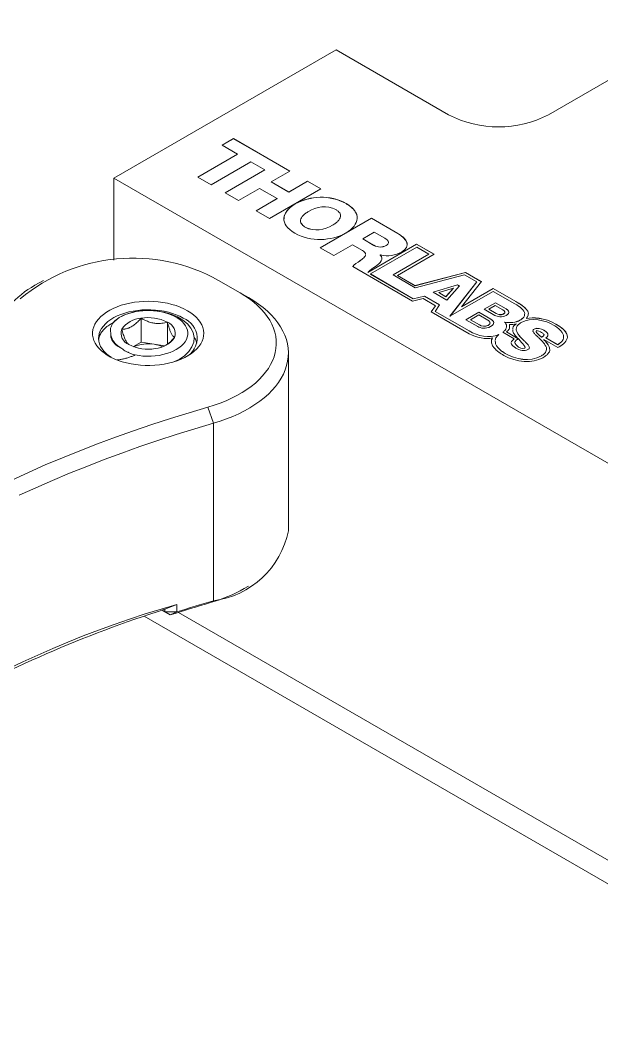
# Model space of a CAD drawing. Header units: inches. Extents: x 0.1 to 10.9, y 0.1 to 8.4.
# Drawn here: x 9.561 to 9.946, y 7.415 to 8.087 of the extents above; entities that cross this region are included whole.
import ezdxf

# ---------------------------------------------------------------- set-up
doc = ezdxf.new("R2010")
doc.units = ezdxf.units.IN
doc.header["$MEASUREMENT"] = 0

msp = doc.modelspace()

# ---------------------------------------------------------------- linework, layer by layer
at = {"color": 7, "linetype": 'Continuous', "lineweight": 18}
for p, q in [((10.01876, 8.08661), (9.91043, 8.02407)), ((9.76986, 8.06702), (9.62278, 7.98211)), ((9.84425, 8.02407), (9.76986, 8.06702)), ((9.69437, 8.00384), (9.70198, 8.00824)), ((9.6944, 8.00383), (9.70198, 8.0082)), ((9.70198, 8.00824), (9.73911, 7.9868)), ((9.70198, 8.0082), (9.70198, 8.00824)), ((9.70198, 8.0082), (9.73908, 7.98679)), ((9.70454, 7.99798), (9.69437, 8.00384)), ((9.6782, 7.98277), (9.70454, 7.99798)), ((9.67823, 7.98276), (9.70454, 7.99794)), ((9.70454, 7.99794), (9.70454, 7.99798)), ((9.71342, 7.99285), (9.68708, 7.97765)), ((9.69629, 7.97233), (9.72263, 7.98754)), ((9.69632, 7.97232), (9.72263, 7.9875)), ((9.72263, 7.98754), (9.71342, 7.99285)), ((9.72263, 7.9875), (9.72263, 7.98754)), ((9.73911, 7.9868), (9.72675, 7.97967)), ((10.32989, 7.57391), (9.62278, 7.98211)), ((9.62278, 7.92781), (9.62278, 7.98211)), ((9.68708, 7.97765), (9.6782, 7.98277)), ((9.71914, 7.97528), (9.70517, 7.96721)), ((9.73084, 7.96853), (9.71914, 7.97528)), ((9.75968, 7.97493), (9.72574, 7.95533)), ((9.72675, 7.97967), (9.73844, 7.97292)), ((9.72675, 7.97963), (9.72675, 7.97967)), ((9.72675, 7.97963), (9.73844, 7.97288)), ((9.73844, 7.97292), (9.7508, 7.98005)), ((9.73844, 7.97288), (9.7508, 7.98002)), ((9.7508, 7.98005), (9.75968, 7.97493)), ((9.7508, 7.98002), (9.7508, 7.98005)), ((9.7508, 7.98002), (9.75965, 7.97491)), ((9.70517, 7.96721), (9.69629, 7.97233)), ((9.71686, 7.96046), (9.73084, 7.96853)), ((9.71689, 7.96044), (9.73084, 7.96849)), ((9.73084, 7.96849), (9.73084, 7.96853)), ((9.73844, 7.97288), (9.73844, 7.97292)), ((9.72574, 7.95533), (9.71686, 7.96046)), ((9.74278, 7.96509), (9.74278, 7.96512)), ((9.77642, 7.96523), (9.77642, 7.96526)), ((9.75933, 7.93594), (9.79327, 7.95553)), ((9.75936, 7.93592), (9.79327, 7.9555)), ((9.79327, 7.95553), (9.81064, 7.9455)), ((9.79327, 7.9555), (9.79327, 7.95553)), ((9.79327, 7.9555), (9.81064, 7.94547)), ((9.74942, 7.94963), (9.74942, 7.94966)), ((9.76742, 7.95087), (9.76742, 7.95091)), ((9.7951, 7.94634), (9.78745, 7.94192)), ((9.78745, 7.94192), (9.79489, 7.93762)), ((9.78745, 7.94189), (9.78745, 7.94192)), ((9.78745, 7.94189), (9.79489, 7.93759)), ((9.80216, 7.94226), (9.7951, 7.94634)), ((9.81064, 7.94547), (9.81064, 7.9455)), ((9.76821, 7.93082), (9.75933, 7.93594)), ((9.78057, 7.93795), (9.76821, 7.93082)), ((9.7873, 7.93407), (9.78057, 7.93795)), ((9.8231, 7.93832), (9.79072, 7.91965)), ((9.8231, 7.93828), (9.79072, 7.91962)), ((9.79257, 7.91863), (9.8232, 7.93631)), ((9.79489, 7.93759), (9.79489, 7.93762)), ((9.80299, 7.93753), (9.80299, 7.93756)), ((9.83463, 7.93166), (9.8231, 7.93832)), ((9.8231, 7.93828), (9.8231, 7.93832)), ((9.8346, 7.93164), (9.8231, 7.93828)), ((9.8232, 7.93631), (9.83119, 7.9317)), ((9.78532, 7.92716), (9.78532, 7.92719)), ((9.79917, 7.93128), (9.79907, 7.93122)), ((9.79907, 7.93119), (9.79907, 7.93122)), ((9.83119, 7.9317), (9.80749, 7.91802)), ((9.83119, 7.93167), (9.80752, 7.918)), ((9.81045, 7.9177), (9.83463, 7.93166)), ((9.83119, 7.93167), (9.83119, 7.9317)), ((9.82045, 7.90065), (9.7809, 7.92349)), ((9.79072, 7.91962), (9.79072, 7.91965)), ((9.5761, 7.91439), (9.57045, 7.91112)), ((9.70622, 7.90623), (9.69208, 7.9144)), ((9.82091, 7.90227), (9.79257, 7.91863)), ((9.79257, 7.9186), (9.79257, 7.91863)), ((9.82091, 7.90224), (9.79257, 7.9186)), ((9.80749, 7.91802), (9.82219, 7.90953)), ((9.82222, 7.9109), (9.81045, 7.9177)), ((9.81045, 7.91767), (9.81045, 7.9177)), ((9.82222, 7.91087), (9.81045, 7.91767)), ((9.82219, 7.90953), (9.85481, 7.91807)), ((9.85553, 7.91959), (9.82222, 7.9109)), ((9.85553, 7.91956), (9.82222, 7.91087)), ((9.86293, 7.91338), (9.84519, 7.89065)), ((9.86293, 7.91335), (9.84524, 7.89068)), ((9.8527, 7.89682), (9.86601, 7.91354)), ((9.85481, 7.91807), (9.86293, 7.91338)), ((9.86601, 7.91354), (9.85553, 7.91959)), ((9.85553, 7.91956), (9.85553, 7.91959)), ((9.86599, 7.91352), (9.85553, 7.91956)), ((9.86293, 7.91335), (9.86293, 7.91338)), ((9.71188, 7.90297), (9.70622, 7.90623)), ((9.82222, 7.91087), (9.82222, 7.9109)), ((9.85024, 7.91139), (9.83397, 7.90662)), ((9.8431, 7.90136), (9.83397, 7.90662)), ((9.85024, 7.91136), (9.83401, 7.9066)), ((9.84755, 7.90921), (9.83776, 7.90633)), ((9.83776, 7.90633), (9.84247, 7.90361)), ((9.83776, 7.90629), (9.83776, 7.90633)), ((9.83776, 7.90629), (9.84247, 7.90357)), ((9.84247, 7.90361), (9.84755, 7.90921)), ((9.84247, 7.90357), (9.84755, 7.90918)), ((9.85148, 7.91067), (9.8431, 7.90136)), ((9.84519, 7.89065), (9.87375, 7.90713)), ((9.84755, 7.90918), (9.84755, 7.90921)), ((9.85024, 7.91139), (9.85148, 7.91067)), ((9.85024, 7.91136), (9.85024, 7.91139)), ((9.85024, 7.91136), (9.85146, 7.91065)), ((9.87384, 7.90902), (9.8527, 7.89682)), ((9.87384, 7.90899), (9.8527, 7.89678)), ((9.87375, 7.90713), (9.88809, 7.89885)), ((9.88882, 7.90037), (9.87384, 7.90902)), ((9.87384, 7.90899), (9.87384, 7.90902)), ((9.88882, 7.90034), (9.87384, 7.90899)), ((9.82045, 7.90065), (9.82747, 7.90238)), ((9.82841, 7.90391), (9.82091, 7.90227)), ((9.82841, 7.90387), (9.82091, 7.90224)), ((9.82091, 7.90224), (9.82091, 7.90227)), ((9.82747, 7.90238), (9.8357, 7.89763)), ((9.83831, 7.89819), (9.82841, 7.90391)), ((9.82841, 7.90387), (9.82841, 7.90391)), ((9.8383, 7.89816), (9.82841, 7.90387)), ((9.84247, 7.90357), (9.84247, 7.90361)), ((9.86783, 7.89531), (9.87525, 7.8996)), ((9.86786, 7.8953), (9.87525, 7.89956)), ((9.87525, 7.8996), (9.88236, 7.89549)), ((9.87525, 7.89956), (9.87525, 7.8996)), ((9.87525, 7.89956), (9.88236, 7.89546)), ((9.88882, 7.90034), (9.88882, 7.90037)), ((9.8357, 7.89763), (9.83264, 7.89362)), ((9.83264, 7.89362), (9.85798, 7.87899)), ((9.8357, 7.89759), (9.83265, 7.89361)), ((9.83539, 7.89386), (9.83831, 7.89819)), ((9.85781, 7.88092), (9.83539, 7.89386)), ((9.83539, 7.89383), (9.83539, 7.89386)), ((9.85781, 7.88089), (9.83539, 7.89383)), ((9.8357, 7.89759), (9.8357, 7.89763)), ((9.8527, 7.89678), (9.8527, 7.89682)), ((9.86429, 7.89326), (9.85574, 7.88833)), ((9.86429, 7.89323), (9.85576, 7.88831)), ((9.86429, 7.89326), (9.87218, 7.8887)), ((9.86429, 7.89323), (9.86429, 7.89326)), ((9.86429, 7.89323), (9.87218, 7.88867)), ((9.87495, 7.89121), (9.86783, 7.89531)), ((9.87518, 7.89776), (9.8709, 7.89528)), ((9.8709, 7.89528), (9.87586, 7.89242)), ((9.8709, 7.89525), (9.8709, 7.89528)), ((9.8709, 7.89525), (9.87586, 7.89239)), ((9.88015, 7.89489), (9.87518, 7.89776)), ((9.88236, 7.89546), (9.88236, 7.89549)), ((9.64074, 7.8734), (9.64074, 7.88935)), ((9.65817, 7.87211), (9.65817, 7.88666)), ((9.86364, 7.88377), (9.85574, 7.88833)), ((9.86421, 7.89147), (9.85871, 7.88829)), ((9.85871, 7.88829), (9.86464, 7.88487)), ((9.85871, 7.88826), (9.85871, 7.88829)), ((9.85871, 7.88826), (9.86464, 7.88484)), ((9.87014, 7.88805), (9.86421, 7.89147)), ((9.87218, 7.88867), (9.87218, 7.8887)), ((9.87586, 7.89239), (9.87586, 7.89242)), ((9.88061, 7.8921), (9.88061, 7.89213)), ((9.89152, 7.888), (9.89152, 7.88803)), ((9.89587, 7.88919), (9.89587, 7.88922)), ((9.85781, 7.88089), (9.85781, 7.88092)), ((9.86464, 7.88484), (9.86464, 7.88487)), ((9.8705, 7.88461), (9.8705, 7.88464)), ((9.88011, 7.88005), (9.88774, 7.87564)), ((9.8903, 7.87581), (9.88257, 7.88027)), ((9.88257, 7.88024), (9.88257, 7.88027)), ((9.8903, 7.87577), (9.88257, 7.88024)), ((9.88447, 7.88511), (9.88447, 7.88514)), ((9.88911, 7.8856), (9.88911, 7.88563)), ((9.9008, 7.8821), (9.9008, 7.88213)), ((9.90727, 7.88138), (9.90727, 7.88141)), ((9.91532, 7.88542), (9.91532, 7.88545)), ((9.62073, 7.87929), (9.62073, 7.87802)), ((9.64074, 7.8734), (9.63572, 7.8705)), ((9.64945, 7.87206), (9.64074, 7.8734)), ((9.87338, 7.87627), (9.87338, 7.87631)), ((9.88774, 7.87561), (9.88774, 7.87564)), ((9.8903, 7.87577), (9.8903, 7.87581)), ((9.89246, 7.87615), (9.89246, 7.87618)), ((9.9057, 7.8767), (9.9057, 7.87673)), ((9.90689, 7.87748), (9.90689, 7.87751)), ((9.90721, 7.87526), (9.91659, 7.86988)), ((9.90721, 7.87523), (9.90721, 7.87526)), ((9.90738, 7.87506), (9.90738, 7.87509)), ((9.91652, 7.87182), (9.90853, 7.87643)), ((9.90853, 7.8764), (9.90853, 7.87643)), ((9.91652, 7.87179), (9.90853, 7.8764)), ((9.65632, 7.87099), (9.64945, 7.87206)), ((9.73824, 7.74865), (9.73824, 7.86623)), ((9.88176, 7.86601), (9.88176, 7.86604)), ((9.88917, 7.87139), (9.88917, 7.87142)), ((9.89463, 7.86955), (9.89463, 7.86958)), ((9.91652, 7.87179), (9.91652, 7.87182)), ((9.90575, 7.86442), (9.90575, 7.86446)), ((9.68858, 7.81978), (9.68499, 7.83044)), ((9.68858, 7.7022), (9.68858, 7.81978)), ((9.70906, 7.71028), (9.71189, 7.71191)), ((9.66444, 7.69978), (9.65652, 7.69663)), ((9.66444, 7.69978), (9.66444, 7.69488)), ((9.68679, 7.701), (9.68858, 7.7022)), ((10.28801, 7.31947), (9.64269, 7.692)), ((9.6546, 7.69599), (9.65652, 7.69488)), ((9.66004, 7.69285), (9.6546, 7.69599)), ((9.65652, 7.69663), (9.65641, 7.69658)), ((9.65652, 7.69488), (9.65652, 7.69663)), ((9.66444, 7.69488), (9.65652, 7.69488)), ((9.66004, 7.69285), (9.65652, 7.69488)), ((9.66004, 7.69285), (9.66444, 7.69488)), ((10.30161, 7.32731), (9.66545, 7.69456))]:
    msp.add_line(p, q, dxfattribs=at)
at = {"color": 7, "linetype": 'Continuous', "lineweight": 18, "flags": 128}
for points in [[(9.68499, 7.83044), (9.68913, 7.83173), (9.69314, 7.83315), (9.69699, 7.8347), (9.70069, 7.83637), (9.70422, 7.83817), (9.70756, 7.84008), (9.7107, 7.84209), (9.71364, 7.84421), (9.71637, 7.84642), (9.71887, 7.84871), (9.72114, 7.85109), (9.72317, 7.85353), (9.72496, 7.85604), (9.72649, 7.85861), (9.72776, 7.86122), (9.72878, 7.86387), (9.72953, 7.86655), (9.73001, 7.86924), (9.73023, 7.87195), (9.73017, 7.87467), (9.72985, 7.87737), (9.72926, 7.88006), (9.7284, 7.88273), (9.72728, 7.88537), (9.7259, 7.88796), (9.72426, 7.8905), (9.72238, 7.89299), (9.72025, 7.89541), (9.71788, 7.89775), (9.71529, 7.90001), (9.71247, 7.90218), (9.70945, 7.90426), (9.70622, 7.90623)], [(9.67143, 7.89431), (9.67357, 7.89297), (9.6755, 7.89152), (9.67721, 7.88998), (9.67869, 7.88836), (9.67991, 7.88668), (9.68089, 7.88494), (9.6816, 7.88315), (9.68204, 7.88134), (9.68221, 7.87952), (9.68211, 7.87769), (9.68173, 7.87588), (9.68109, 7.87409), (9.68018, 7.87234), (9.67902, 7.87064), (9.6776, 7.869), (9.67595, 7.86744), (9.67408, 7.86597), (9.67199, 7.8646), (9.6697, 7.86333), (9.66723, 7.86218), (9.6646, 7.86117), (9.66183, 7.86028), (9.65894, 7.85953), (9.65595, 7.85894), (9.65288, 7.85849), (9.64976, 7.8582), (9.6466, 7.85806), (9.64343, 7.85808), (9.64028, 7.85825), (9.63717, 7.85859), (9.63411, 7.85907), (9.63114, 7.85971), (9.62828, 7.86049), (9.62554, 7.86141), (9.62296, 7.86246), (9.62053, 7.86364), (9.61829, 7.86493), (9.61625, 7.86633), (9.61443, 7.86782), (9.61284, 7.8694), (9.61149, 7.87106), (9.61039, 7.87277), (9.60955, 7.87453), (9.60897, 7.87633), (9.60866, 7.87815), (9.60863, 7.87998), (9.60887, 7.8818), (9.60938, 7.8836), (9.61015, 7.88538), (9.61119, 7.8871), (9.61248, 7.88877), (9.61401, 7.89037), (9.61578, 7.89189), (9.61776, 7.89331), (9.61995, 7.89463), (9.62233, 7.89584), (9.62488, 7.89692), (9.62758, 7.89788), (9.63042, 7.89869), (9.63336, 7.89936), (9.6364, 7.89989), (9.6395, 7.90026), (9.64264, 7.90047), (9.64581, 7.90053), (9.64897, 7.90044), (9.6521, 7.90018), (9.65519, 7.89977), (9.6582, 7.89921), (9.66112, 7.8985), (9.66392, 7.89765), (9.66659, 7.89666), (9.6691, 7.89555), (9.67143, 7.89431)], [(9.71188, 7.90297), (9.71532, 7.90087), (9.71855, 7.89866), (9.72157, 7.89635), (9.72435, 7.89395), (9.72691, 7.89147), (9.72922, 7.8889), (9.73127, 7.88627), (9.73308, 7.88357), (9.73461, 7.88082), (9.73589, 7.87803), (9.73689, 7.8752), (9.73761, 7.87234), (9.73806, 7.86946), (9.73824, 7.86657), (9.73813, 7.86368), (9.73775, 7.8608), (9.73708, 7.85793), (9.73615, 7.8551), (9.73494, 7.85229), (9.73346, 7.84953), (9.73172, 7.84682), (9.72973, 7.84417), (9.72748, 7.84159), (9.72498, 7.83908), (9.72225, 7.83666), (9.71928, 7.83433), (9.7161, 7.8321), (9.71271, 7.82998), (9.70912, 7.82796), (9.70534, 7.82607), (9.70138, 7.8243), (9.69726, 7.82266), (9.69299, 7.82115), (9.68858, 7.81978)], [(9.6686, 7.88941), (9.6664, 7.89058), (9.66402, 7.89162), (9.66149, 7.89253), (9.65882, 7.8933), (9.65604, 7.89394), (9.65318, 7.89442), (9.65025, 7.89475), (9.64728, 7.89493), (9.64429, 7.89495), (9.64131, 7.89481), (9.63837, 7.89452), (9.63549, 7.89407), (9.63269, 7.89348), (9.62999, 7.89274), (9.62742, 7.89186), (9.625, 7.89085), (9.62275, 7.88971), (9.62069, 7.88847), (9.61883, 7.88712), (9.61719, 7.88568), (9.61579, 7.88416), (9.61463, 7.88257), (9.61373, 7.88093), (9.61309, 7.87924), (9.61271, 7.87753), (9.61261, 7.87581), (9.61278, 7.87409), (9.61322, 7.87238), (9.61393, 7.87071), (9.6149, 7.86908), (9.61612, 7.86751), (9.61758, 7.866), (9.61927, 7.86458), (9.62088, 7.86345)], [(9.62179, 7.88589), (9.62308, 7.88725), (9.6246, 7.88852), (9.62634, 7.8897), (9.62828, 7.89077), (9.6304, 7.89171), (9.63267, 7.89253), (9.63507, 7.89321), (9.63759, 7.89375), (9.64018, 7.89413), (9.64283, 7.89437), (9.6455, 7.89444), (9.64818, 7.89435), (9.65082, 7.89411), (9.65341, 7.89372), (9.65592, 7.89317), (9.65832, 7.89248), (9.66058, 7.89165), (9.66268, 7.89069), (9.66461, 7.88962), (9.66633, 7.88843), (9.66784, 7.88716), (9.66911, 7.88579), (9.67013, 7.88437), (9.6709, 7.88288), (9.6714, 7.88137), (9.67163, 7.87982), (9.67159, 7.87828), (9.67128, 7.87674), (9.67069, 7.87523), (9.66984, 7.87377), (9.66874, 7.87236), (9.66739, 7.87102), (9.66582, 7.86977), (9.66403, 7.86862), (9.66205, 7.86758), (9.65989, 7.86666), (9.65759, 7.86587), (9.65515, 7.86523), (9.65262, 7.86473), (9.65001, 7.86438), (9.64735, 7.86418), (9.64467, 7.86415), (9.642, 7.86427), (9.63937, 7.86455), (9.6368, 7.86498)], [(9.66275, 7.86057), (9.66586, 7.86208), (9.66947, 7.86451), (9.67243, 7.86735), (9.67441, 7.87028), (9.67559, 7.87346), (9.67586, 7.87657), (9.67523, 7.87977), (9.67376, 7.88271), (9.67141, 7.88556), (9.66847, 7.88801), (9.66479, 7.89019), (9.66071, 7.89192), (9.65607, 7.89326), (9.65146, 7.89407), (9.64659, 7.89443), (9.64187, 7.89432), (9.63715, 7.89371), (9.63303, 7.89273), (9.6292, 7.89132), (9.62598, 7.88961), (9.6233, 7.88755), (9.62179, 7.88589), (9.62179, 7.88589)], [(9.5551, 7.7822), (9.56614, 7.78724), (9.57734, 7.79215), (9.58871, 7.79693), (9.60024, 7.80159), (9.61192, 7.80612), (9.62375, 7.81051), (9.63572, 7.81477), (9.64784, 7.81889), (9.6601, 7.82288), (9.67248, 7.82673), (9.68499, 7.83044)], [(9.68858, 7.81978), (9.67621, 7.81611), (9.66396, 7.81231), (9.65184, 7.80836), (9.63985, 7.80428), (9.62801, 7.80007), (9.61631, 7.79572), (9.60476, 7.79125), (9.59336, 7.78664), (9.58212, 7.78191), (9.57104, 7.77706), (9.56012, 7.77208)]]:
    msp.add_lwpolyline(points, dxfattribs=at)
at = {"color": 7, "linetype": 'Continuous', "lineweight": 18}
for centre, radius, start, end in [((9.87734, 8.08794), 0.07193, 242.60967, 297.39033), ((9.63535, 7.81279), 0.11637, 60.82337, 129.84173), ((9.60259, 7.85373), 0.06578, 119.25049, 138.07686), ((9.64173, 7.87291), 0.01647, 93.4335, 146.56112), ((9.64544, 7.86206), 0.0277, 62.64283, 99.7711), ((9.65536, 7.87924), 0.00793, 340.539, 69.25792), ((9.66367, 7.87615), 0.01415, 296.28411, 69.61154), ((9.63546, 7.87934), 0.00793, 160.539, 249.25792), ((9.64909, 7.88567), 0.01647, 273.4335, 326.56112), ((9.64538, 7.89652), 0.0277, 242.64283, 279.7711), ((9.64539, 7.84768), 0.02471, 80.53171, 112.76897), ((9.64641, 7.85098), 0.0213, 66.21987, 81.77446), ((9.68119, 7.75987), 0.05814, 277.3035, 348.86533), ((9.65972, 7.79732), 0.10005, 285.694, 299.54521), ((9.84048, 7.07187), 0.65212, 105.66108, 136.2414), ((9.96068, 6.7545), 0.98533, 106.13894, 107.76489), ((9.96148, 6.75917), 0.98173, 106.13992, 107.61205), ((9.90518, 6.91601), 0.81925, 107.67752, 119.39881)]:
    msp.add_arc(centre, radius, start, end, dxfattribs=at)
for points in [[(9.74278, 7.96512), (9.75252, 7.97043), (9.76596, 7.97128), (9.77642, 7.96526)], [(9.74278, 7.96509), (9.75252, 7.9704), (9.76596, 7.97124), (9.77642, 7.96523)], [(9.74254, 7.94563), (9.73209, 7.95169), (9.73355, 7.95948), (9.74278, 7.96512)], [(9.76957, 7.9613), (9.76384, 7.9646), (9.75661, 7.96296), (9.75157, 7.96005)], [(9.77642, 7.96526), (9.78693, 7.95921), (9.7855, 7.95141), (9.77626, 7.94575)], [(9.74942, 7.94966), (9.75514, 7.94635), (9.76238, 7.948), (9.76742, 7.95091)], [(9.74942, 7.94963), (9.75514, 7.94632), (9.76238, 7.94796), (9.76742, 7.95087)], [(9.77626, 7.94575), (9.76649, 7.94044), (9.75303, 7.9396), (9.74254, 7.94563)], [(9.81064, 7.9455), (9.81666, 7.94203), (9.81987, 7.93705), (9.81302, 7.9331)], [(9.79489, 7.93762), (9.79757, 7.93608), (9.80042, 7.93608), (9.80299, 7.93756)], [(9.79489, 7.93759), (9.79757, 7.93605), (9.80042, 7.93605), (9.80299, 7.93753)], [(9.81302, 7.9331), (9.80936, 7.93099), (9.80412, 7.93), (9.79917, 7.93128)], [(9.7809, 7.92349), (9.78128, 7.92459), (9.78446, 7.92659), (9.78532, 7.92719)], [(9.7809, 7.92345), (9.78128, 7.92455), (9.78446, 7.92656), (9.78532, 7.92716)], [(9.79907, 7.93122), (9.80184, 7.92863), (9.79885, 7.92569), (9.79591, 7.92366)], [(9.79591, 7.92366), (9.79495, 7.92299), (9.7921, 7.92113), (9.79072, 7.91965)], [(9.88061, 7.89213), (9.88223, 7.89307), (9.88149, 7.89411), (9.88015, 7.89489)], [(9.88236, 7.89549), (9.88429, 7.89438), (9.8852, 7.89279), (9.88238, 7.89116)], [(9.88809, 7.89885), (9.89145, 7.89698), (9.89444, 7.89466), (9.89465, 7.89228)], [(9.87218, 7.8887), (9.87433, 7.88747), (9.87529, 7.88568), (9.87205, 7.88381)], [(9.88238, 7.89116), (9.87962, 7.88957), (9.87653, 7.89029), (9.87495, 7.89121)], [(9.87586, 7.89242), (9.87697, 7.89178), (9.87902, 7.89121), (9.88061, 7.89213)], [(9.87586, 7.89239), (9.87697, 7.89175), (9.87902, 7.89118), (9.88061, 7.8921)], [(9.89152, 7.88803), (9.88878, 7.88645), (9.88492, 7.88611), (9.88132, 7.88681)], [(9.89152, 7.888), (9.88878, 7.88642), (9.88492, 7.88608), (9.88132, 7.88677)], [(9.88132, 7.88681), (9.88212, 7.88597), (9.88255, 7.88509), (9.88263, 7.88421)], [(9.89229, 7.88645), (9.89897, 7.8903), (9.90832, 7.88792), (9.91408, 7.88459)], [(9.91532, 7.88545), (9.90765, 7.88988), (9.90012, 7.88991), (9.89587, 7.88922)], [(9.91532, 7.88542), (9.90765, 7.88984), (9.90012, 7.88988), (9.89587, 7.88919)], [(9.8775, 7.87865), (9.87085, 7.87575), (9.86382, 7.87745), (9.85781, 7.88092)], [(9.8775, 7.87862), (9.87085, 7.87572), (9.86382, 7.87742), (9.85781, 7.88089)], [(9.87205, 7.88381), (9.86887, 7.88197), (9.86539, 7.88275), (9.86364, 7.88377)], [(9.86464, 7.88487), (9.86596, 7.88411), (9.86845, 7.88346), (9.8705, 7.88464)], [(9.86464, 7.88484), (9.86596, 7.88408), (9.86845, 7.88342), (9.8705, 7.88461)], [(9.88447, 7.88514), (9.88584, 7.8852), (9.88753, 7.88508), (9.88911, 7.88563)], [(9.90727, 7.88141), (9.90555, 7.8824), (9.90281, 7.88329), (9.9008, 7.88213)], [(9.90727, 7.88138), (9.90555, 7.88237), (9.90281, 7.88326), (9.9008, 7.8821)], [(9.9057, 7.87673), (9.90251, 7.8798), (9.90155, 7.88058), (9.90246, 7.8811)], [(9.90246, 7.8811), (9.90286, 7.88133), (9.90498, 7.88041), (9.90585, 7.87989)], [(9.90853, 7.87643), (9.91144, 7.87796), (9.90972, 7.87999), (9.90727, 7.88141)], [(9.91659, 7.86988), (9.92152, 7.87273), (9.92847, 7.87786), (9.91532, 7.88545)], [(9.85798, 7.87899), (9.86258, 7.87642), (9.86894, 7.87523), (9.87338, 7.87631)], [(9.88774, 7.87564), (9.88647, 7.87483), (9.88581, 7.87405), (9.88568, 7.87328)], [(9.88774, 7.87561), (9.88647, 7.8748), (9.88581, 7.87401), (9.88568, 7.87325)], [(9.88922, 7.87692), (9.88957, 7.87655), (9.88994, 7.87618), (9.8903, 7.87581)], [(9.90689, 7.87751), (9.90653, 7.87722), (9.90627, 7.87706), (9.9057, 7.87673)], [(9.90689, 7.87748), (9.90653, 7.87719), (9.90627, 7.87703), (9.9057, 7.8767)], [(9.90738, 7.87509), (9.90732, 7.87515), (9.90727, 7.8752), (9.90721, 7.87526)], [(9.90738, 7.87506), (9.90732, 7.87512), (9.90727, 7.87517), (9.90721, 7.87523)], [(9.90575, 7.86446), (9.898, 7.85999), (9.88851, 7.86215), (9.88176, 7.86604)], [(9.90575, 7.86442), (9.898, 7.85995), (9.88851, 7.86211), (9.88176, 7.86601)], [(9.88879, 7.86955), (9.8912, 7.86816), (9.89455, 7.86722), (9.89681, 7.86853)], [(9.89463, 7.86958), (9.89275, 7.86893), (9.89124, 7.86933), (9.88917, 7.87142)], [(9.89463, 7.86955), (9.89275, 7.8689), (9.89124, 7.86929), (9.88917, 7.87139)], [(9.88075, 7.86475), (9.88898, 7.86), (9.90009, 7.85935), (9.90668, 7.86315)]]:
    msp.add_open_spline(points, degree=3, dxfattribs=at)
for points, knots in [([(9.73535, 7.95513), (9.73535, 7.95566), (9.73538, 7.95695), (9.73625, 7.95898), (9.73779, 7.96114), (9.73996, 7.96322), (9.74183, 7.96446), (9.74278, 7.96509)], [0, 0, 0, 0, 0.143357, 0.347944, 0.557536, 0.774363, 1, 1, 1, 1]), ([(9.75157, 7.96005), (9.75089, 7.95963), (9.74955, 7.9588), (9.74794, 7.9574), (9.7468, 7.95591), (9.74625, 7.95472), (9.74629, 7.95404), (9.7463, 7.95389)], [0, 0, 0, 0, 0.244057, 0.482873, 0.713061, 0.934579, 1, 1, 1, 1]), ([(9.77268, 7.95722), (9.77269, 7.95742), (9.77271, 7.95803), (9.77222, 7.95905), (9.77121, 7.96025), (9.77013, 7.96094), (9.76957, 7.9613)], [0, 0, 0, 0, 0.129381, 0.398084, 0.68352, 1, 1, 1, 1]), ([(9.77642, 7.96523), (9.77749, 7.96455), (9.77956, 7.96325), (9.78183, 7.96102), (9.7832, 7.95873), (9.78379, 7.95707), (9.78372, 7.95621), (9.78371, 7.95612)], [0, 0, 0, 0, 0.26741, 0.514502, 0.747719, 0.973202, 1, 1, 1, 1]), ([(9.7463, 7.95373), (9.7463, 7.95354), (9.74628, 7.95293), (9.74677, 7.95191), (9.74778, 7.95071), (9.74885, 7.95002), (9.74942, 7.94966)], [0, 0, 0, 0, 0.129372, 0.398093, 0.683534, 1, 1, 1, 1]), ([(9.7463, 7.9537), (9.7463, 7.9535), (9.74628, 7.95289), (9.74677, 7.95187), (9.74778, 7.95067), (9.74885, 7.94999), (9.74942, 7.94963)], [0, 0, 0, 0, 0.129372, 0.398093, 0.683534, 1, 1, 1, 1]), ([(9.76742, 7.95091), (9.76809, 7.95133), (9.76944, 7.95216), (9.77105, 7.95356), (9.77219, 7.95504), (9.77274, 7.95624), (9.7727, 7.95692), (9.77269, 7.95707)], [0, 0, 0, 0, 0.2440828, 0.4829071, 0.7130916, 0.934599, 1, 1, 1, 1]), ([(9.76742, 7.95087), (9.76809, 7.95129), (9.76944, 7.95212), (9.77105, 7.95353), (9.77219, 7.95501), (9.77274, 7.95621), (9.7727, 7.95688), (9.77269, 7.95704)], [0, 0, 0, 0, 0.2440828, 0.4829071, 0.7130916, 0.934599, 1, 1, 1, 1]), ([(9.80441, 7.93983), (9.8044, 7.93995), (9.80435, 7.94047), (9.80357, 7.94134), (9.80265, 7.94194), (9.80216, 7.94226)], [0, 0, 0, 0, 0.137832, 0.547398, 1, 1, 1, 1]), ([(9.81064, 7.94547), (9.81145, 7.94497), (9.81304, 7.94398), (9.81494, 7.9423), (9.81626, 7.94053), (9.81689, 7.93913), (9.81683, 7.93835), (9.81681, 7.93818)], [0, 0, 0, 0, 0.246355, 0.486863, 0.718635, 0.942091, 1, 1, 1, 1]), ([(9.78926, 7.93186), (9.78924, 7.932), (9.7892, 7.93246), (9.78854, 7.93325), (9.78774, 7.93378), (9.7873, 7.93407)], [0, 0, 0, 0, 0.165746, 0.547499, 1, 1, 1, 1]), ([(9.80299, 7.93756), (9.80338, 7.93783), (9.80411, 7.93833), (9.80455, 7.93909), (9.80446, 7.9395), (9.80444, 7.93959)], [0, 0, 0, 0, 0.461872, 0.870704, 1, 1, 1, 1]), ([(9.80299, 7.93753), (9.80338, 7.93779), (9.80411, 7.9383), (9.80455, 7.93906), (9.80446, 7.93946), (9.80444, 7.93956)], [0, 0, 0, 0, 0.461872, 0.870704, 1, 1, 1, 1]), ([(9.78532, 7.92719), (9.78584, 7.92755), (9.78687, 7.92824), (9.78821, 7.92934), (9.78904, 7.93039), (9.78939, 7.93118), (9.78931, 7.93155), (9.7893, 7.93163)], [0, 0, 0, 0, 0.273138, 0.536159, 0.780926, 0.954254, 1, 1, 1, 1]), ([(9.78532, 7.92716), (9.78584, 7.92751), (9.78687, 7.92821), (9.78821, 7.9293), (9.78904, 7.93036), (9.78939, 7.93115), (9.78931, 7.93152), (9.7893, 7.9316)], [0, 0, 0, 0, 0.273138, 0.536159, 0.780926, 0.954254, 1, 1, 1, 1]), ([(9.79907, 7.93119), (9.79938, 7.93083), (9.79999, 7.93013), (9.80025, 7.92931), (9.80016, 7.92891), (9.80016, 7.92888)], [0, 0, 0, 0, 0.498791, 0.967958, 1, 1, 1, 1]), ([(9.89706, 7.8924), (9.89707, 7.89245), (9.89714, 7.89298), (9.89675, 7.89387), (9.89597, 7.89506), (9.89487, 7.8962), (9.89334, 7.89748), (9.8913, 7.8989), (9.8897, 7.89985), (9.88882, 7.90037)], [0, 0, 0, 0, 0.016182, 0.167462, 0.282103, 0.41771, 0.579325, 0.771848, 1, 1, 1, 1]), ([(9.89706, 7.89237), (9.89707, 7.89242), (9.89714, 7.89295), (9.89675, 7.89384), (9.89597, 7.89502), (9.89487, 7.89617), (9.89334, 7.89744), (9.8913, 7.89887), (9.8897, 7.89982), (9.88882, 7.90034)], [0, 0, 0, 0, 0.016182, 0.167462, 0.282103, 0.41771, 0.579325, 0.771848, 1, 1, 1, 1]), ([(9.88061, 7.8921), (9.88085, 7.89227), (9.8813, 7.89258), (9.88157, 7.89299), (9.88153, 7.89318), (9.88153, 7.89319)], [0, 0, 0, 0, 0.536725, 0.991654, 1, 1, 1, 1]), ([(9.88236, 7.89546), (9.8827, 7.89524), (9.88337, 7.89482), (9.88399, 7.89405), (9.88425, 7.89348), (9.88416, 7.8932), (9.88416, 7.8932)], [0, 0, 0, 0, 0.340128, 0.668113, 0.991872, 1, 1, 1, 1]), ([(9.6221, 7.88623), (9.621, 7.88561), (9.61873, 7.88434), (9.61607, 7.88206), (9.6141, 7.87955), (9.61296, 7.87722), (9.61281, 7.87574), (9.61275, 7.87517)], [0, 0, 0, 0, 0.207053, 0.425696, 0.645726, 0.864369, 1, 1, 1, 1]), ([(9.64074, 7.88935), (9.64001, 7.88854), (9.63863, 7.887), (9.63645, 7.88506), (9.63425, 7.88354), (9.63203, 7.88256), (9.62991, 7.88205), (9.62861, 7.88201), (9.62798, 7.88199)], [0, 0, 0, 0, 0.1804908, 0.3435164, 0.5062359, 0.6751144, 0.8443638, 1, 1, 1, 1]), ([(9.65817, 7.88666), (9.65697, 7.88638), (9.65516, 7.88595), (9.65257, 7.88578), (9.6503, 7.88586), (9.64771, 7.88631), (9.64512, 7.88717), (9.64278, 7.88822), (9.64142, 7.88897), (9.64074, 7.88935)], [0, 0, 0, 0, 0.216035, 0.327977, 0.439843, 0.593401, 0.752092, 0.875478, 1, 1, 1, 1]), ([(9.66284, 7.87659), (9.66252, 7.87682), (9.66203, 7.87716), (9.66134, 7.87809), (9.66073, 7.87913), (9.66004, 7.88067), (9.65934, 7.88262), (9.65871, 7.88466), (9.65835, 7.88599), (9.65817, 7.88666)], [0, 0, 0, 0, 0.216035, 0.327977, 0.439843, 0.593401, 0.752092, 0.875478, 1, 1, 1, 1]), ([(9.87166, 7.88648), (9.87165, 7.88654), (9.87162, 7.88687), (9.87109, 7.88742), (9.87046, 7.88783), (9.87014, 7.88805)], [0, 0, 0, 0, 0.096695, 0.535613, 1, 1, 1, 1]), ([(9.8705, 7.88464), (9.87082, 7.88485), (9.8714, 7.88525), (9.87178, 7.88584), (9.87171, 7.88616), (9.87169, 7.88625)], [0, 0, 0, 0, 0.469146, 0.86057, 1, 1, 1, 1]), ([(9.8705, 7.88461), (9.87082, 7.88482), (9.8714, 7.88521), (9.87178, 7.88581), (9.87171, 7.88613), (9.87169, 7.88621)], [0, 0, 0, 0, 0.469146, 0.86057, 1, 1, 1, 1]), ([(9.87218, 7.88867), (9.87255, 7.88843), (9.87328, 7.88796), (9.87394, 7.88725), (9.87401, 7.88679), (9.87403, 7.88664)], [0, 0, 0, 0, 0.411442, 0.809674, 1, 1, 1, 1]), ([(9.88907, 7.88242), (9.88909, 7.88265), (9.88913, 7.88327), (9.88966, 7.88429), (9.8907, 7.88544), (9.89174, 7.8861), (9.89229, 7.88645)], [0, 0, 0, 0, 0.151756, 0.411916, 0.689837, 1, 1, 1, 1]), ([(9.8946, 7.89194), (9.89457, 7.89157), (9.89452, 7.89069), (9.89347, 7.88931), (9.8922, 7.88848), (9.89152, 7.88803)], [0, 0, 0, 0, 0.247192, 0.596136, 1, 1, 1, 1]), ([(9.8946, 7.89191), (9.89457, 7.89154), (9.89452, 7.89066), (9.89347, 7.88928), (9.8922, 7.88845), (9.89152, 7.888)], [0, 0, 0, 0, 0.247192, 0.596136, 1, 1, 1, 1]), ([(9.89587, 7.88922), (9.89606, 7.88956), (9.89646, 7.89026), (9.89699, 7.89126), (9.89703, 7.89194), (9.89704, 7.89225)], [0, 0, 0, 0, 0.344605, 0.705827, 1, 1, 1, 1]), ([(9.62179, 7.88589), (9.62145, 7.88517), (9.62076, 7.88375), (9.62039, 7.88152), (9.62062, 7.88004), (9.62073, 7.87929)], [0, 0, 0, 0, 0.334705, 0.66363, 1, 1, 1, 1]), ([(9.62798, 7.88199), (9.6283, 7.88083), (9.62879, 7.87908), (9.62948, 7.87702), (9.63009, 7.87544), (9.63078, 7.87399), (9.63148, 7.87295), (9.63211, 7.87228), (9.63247, 7.87205), (9.63265, 7.87193)], [0, 0, 0, 0, 0.216035, 0.327977, 0.439843, 0.593401, 0.752092, 0.875478, 1, 1, 1, 1]), ([(9.8826, 7.88401), (9.88259, 7.88364), (9.88255, 7.88275), (9.88174, 7.88135), (9.88066, 7.88049), (9.88011, 7.88005)], [0, 0, 0, 0, 0.2579975, 0.6211848, 1, 1, 1, 1]), ([(9.8826, 7.88398), (9.88259, 7.8836), (9.88255, 7.88271), (9.88174, 7.88132), (9.88066, 7.88046), (9.88011, 7.88002)], [0, 0, 0, 0, 0.2579975, 0.6211848, 1, 1, 1, 1]), ([(9.88257, 7.88027), (9.88296, 7.88054), (9.88373, 7.88107), (9.88434, 7.88206), (9.88465, 7.88295), (9.88465, 7.88351), (9.88465, 7.88373)], [0, 0, 0, 0, 0.277209, 0.552443, 0.824144, 1, 1, 1, 1]), ([(9.88465, 7.88389), (9.88466, 7.88399), (9.88469, 7.88441), (9.88456, 7.88483), (9.88447, 7.88514)], [0, 0, 0, 0, 0.247838, 1, 1, 1, 1]), ([(9.88465, 7.88386), (9.88466, 7.88396), (9.88469, 7.88438), (9.88456, 7.8848), (9.88447, 7.88511)], [0, 0, 0, 0, 0.247838, 1, 1, 1, 1]), ([(9.88675, 7.88184), (9.88674, 7.88159), (9.88668, 7.88063), (9.88749, 7.87893), (9.88863, 7.8776), (9.88922, 7.87692)], [0, 0, 0, 0, 0.14105, 0.556147, 1, 1, 1, 1]), ([(9.88911, 7.88563), (9.88854, 7.88521), (9.88738, 7.88438), (9.88673, 7.88315), (9.88675, 7.88244), (9.88676, 7.88226)], [0, 0, 0, 0, 0.4267191, 0.8552782, 1, 1, 1, 1]), ([(9.88911, 7.8856), (9.88854, 7.88518), (9.88738, 7.88435), (9.88673, 7.88313), (9.88675, 7.88243), (9.88676, 7.88226)], [0, 0, 0, 0, 0.430496, 0.862849, 1, 1, 1, 1]), ([(9.89246, 7.87618), (9.89188, 7.87679), (9.89073, 7.87802), (9.8895, 7.87994), (9.88893, 7.88137), (9.88903, 7.88211), (9.88905, 7.88218)], [0, 0, 0, 0, 0.328343, 0.651971, 0.96355, 1, 1, 1, 1]), ([(9.89246, 7.87615), (9.89188, 7.87676), (9.89073, 7.87799), (9.8895, 7.87991), (9.88893, 7.88133), (9.88903, 7.88207), (9.88905, 7.88215)], [0, 0, 0, 0, 0.328343, 0.651971, 0.96355, 1, 1, 1, 1]), ([(9.90013, 7.88102), (9.90012, 7.88096), (9.90007, 7.88063), (9.90048, 7.87999), (9.90124, 7.87896), (9.90249, 7.87771), (9.90407, 7.87625), (9.90512, 7.87521), (9.90567, 7.87468)], [0, 0, 0, 0, 0.0219529, 0.1387826, 0.2780458, 0.4952477, 0.7396454, 1, 1, 1, 1]), ([(9.9008, 7.88213), (9.90054, 7.88195), (9.90014, 7.88166), (9.90015, 7.8813), (9.90015, 7.88117)], [0, 0, 0, 0, 0.632719, 1, 1, 1, 1]), ([(9.9008, 7.8821), (9.90054, 7.88192), (9.90014, 7.88163), (9.90015, 7.88127), (9.90015, 7.88114)], [0, 0, 0, 0, 0.632719, 1, 1, 1, 1]), ([(9.9057, 7.8767), (9.90523, 7.87715), (9.90441, 7.87794), (9.90332, 7.87898), (9.90264, 7.87971), (9.90224, 7.8802), (9.90217, 7.88045), (9.90215, 7.88055)], [0, 0, 0, 0, 0.3607546, 0.633095, 0.8291101, 0.9340532, 1, 1, 1, 1]), ([(9.90585, 7.87989), (9.90614, 7.87971), (9.90665, 7.87939), (9.90717, 7.8789), (9.90746, 7.87857), (9.90742, 7.87841), (9.90742, 7.8784)], [0, 0, 0, 0, 0.414198, 0.729513, 0.975474, 1, 1, 1, 1]), ([(9.91004, 7.87834), (9.91001, 7.87854), (9.90991, 7.87921), (9.90897, 7.88028), (9.90785, 7.88101), (9.90727, 7.88138)], [0, 0, 0, 0, 0.17078, 0.573013, 1, 1, 1, 1]), ([(9.91408, 7.88459), (9.91489, 7.88408), (9.91652, 7.88307), (9.91844, 7.88134), (9.91975, 7.8795), (9.92038, 7.87812), (9.92033, 7.87739), (9.92033, 7.8773)], [0, 0, 0, 0, 0.250654, 0.497032, 0.735972, 0.967289, 1, 1, 1, 1]), ([(9.92287, 7.87693), (9.92284, 7.87739), (9.92278, 7.87841), (9.92197, 7.88001), (9.9205, 7.88175), (9.91828, 7.88361), (9.91635, 7.88479), (9.91532, 7.88542)], [0, 0, 0, 0, 0.140941, 0.311234, 0.505992, 0.733031, 1, 1, 1, 1]), ([(9.62073, 7.87802), (9.62073, 7.87802), (9.62057, 7.8772), (9.62112, 7.87553), (9.62245, 7.87317), (9.62474, 7.87099), (9.62689, 7.8698), (9.62796, 7.86922)], [0, 0, 0, 0, 0.000128, 0.247639, 0.500064, 0.752489, 1, 1, 1, 1]), ([(9.62073, 7.87929), (9.62077, 7.87869), (9.62086, 7.8773), (9.62169, 7.87513), (9.6232, 7.87294), (9.62528, 7.87092), (9.62706, 7.86979), (9.62796, 7.86922)], [0, 0, 0, 0, 0.161708, 0.373387, 0.591204, 0.792957, 1, 1, 1, 1]), ([(9.65722, 7.87146), (9.65765, 7.87174), (9.65881, 7.87249), (9.66071, 7.87424), (9.66211, 7.87579), (9.66284, 7.87659)], [0, 0, 0, 0, 0.218512, 0.592388, 1, 1, 1, 1]), ([(9.6776, 7.87282), (9.67735, 7.87368), (9.67698, 7.87497), (9.67614, 7.87618), (9.67586, 7.87658)], [0, 0, 0, 0, 0.66858, 1, 1, 1, 1]), ([(9.87258, 7.87397), (9.87257, 7.87391), (9.87248, 7.87335), (9.87282, 7.87221), (9.87366, 7.87051), (9.87527, 7.86866), (9.87762, 7.86667), (9.87966, 7.86542), (9.88075, 7.86475)], [0, 0, 0, 0, 0.015746, 0.158808, 0.321147, 0.515966, 0.740655, 1, 1, 1, 1]), ([(9.87338, 7.87631), (9.87313, 7.87593), (9.87269, 7.87525), (9.87264, 7.87454), (9.87262, 7.87423)], [0, 0, 0, 0, 0.569583, 1, 1, 1, 1]), ([(9.87338, 7.87627), (9.87313, 7.87589), (9.8727, 7.87523), (9.87265, 7.87453), (9.87262, 7.87423)], [0, 0, 0, 0, 0.578259, 1, 1, 1, 1]), ([(9.87518, 7.87448), (9.87517, 7.87461), (9.87511, 7.87539), (9.87578, 7.87686), (9.87692, 7.87804), (9.8775, 7.87865)], [0, 0, 0, 0, 0.085461, 0.52886, 1, 1, 1, 1]), ([(9.88176, 7.86604), (9.88094, 7.86655), (9.87931, 7.86756), (9.87737, 7.86927), (9.87598, 7.87105), (9.87519, 7.87267), (9.8752, 7.87368), (9.8752, 7.87406)], [0, 0, 0, 0, 0.230928, 0.453715, 0.668003, 0.875036, 1, 1, 1, 1]), ([(9.88176, 7.86601), (9.88094, 7.86652), (9.87931, 7.86753), (9.87737, 7.86923), (9.87598, 7.87102), (9.87519, 7.87263), (9.8752, 7.87364), (9.8752, 7.87402)], [0, 0, 0, 0, 0.230928, 0.453715, 0.668003, 0.875036, 1, 1, 1, 1]), ([(9.88573, 7.8729), (9.88575, 7.87265), (9.88579, 7.87191), (9.88692, 7.87073), (9.88814, 7.86996), (9.88879, 7.86955)], [0, 0, 0, 0, 0.193389, 0.565404, 1, 1, 1, 1]), ([(9.88917, 7.87142), (9.88892, 7.8717), (9.88847, 7.8722), (9.88812, 7.87288), (9.88816, 7.87325), (9.88817, 7.87338)], [0, 0, 0, 0, 0.457077, 0.821791, 1, 1, 1, 1]), ([(9.88917, 7.87139), (9.88892, 7.87167), (9.88847, 7.87217), (9.88812, 7.87285), (9.88816, 7.87322), (9.88817, 7.87334)], [0, 0, 0, 0, 0.457077, 0.821791, 1, 1, 1, 1]), ([(9.88817, 7.87361), (9.88817, 7.87362), (9.88818, 7.87382), (9.88851, 7.87431), (9.88928, 7.87499), (9.89005, 7.87542), (9.89045, 7.87565)], [0, 0, 0, 0, 0.011453, 0.24461, 0.610503, 1, 1, 1, 1]), ([(9.89045, 7.87565), (9.89109, 7.87496), (9.89231, 7.87366), (9.89367, 7.87208), (9.8944, 7.87097), (9.89474, 7.87048), (9.89477, 7.87024), (9.89478, 7.87022)], [0, 0, 0, 0, 0.393138, 0.739284, 0.879223, 0.989364, 1, 1, 1, 1]), ([(9.89772, 7.86991), (9.89772, 7.86991), (9.89779, 7.8702), (9.89744, 7.87083), (9.89677, 7.87188), (9.89556, 7.87315), (9.89403, 7.87461), (9.89299, 7.87565), (9.89246, 7.87618)], [0, 0, 0, 0, 0.001464, 0.124496, 0.267862, 0.489048, 0.736726, 1, 1, 1, 1]), ([(9.89772, 7.86988), (9.89772, 7.86988), (9.89779, 7.87017), (9.89744, 7.87079), (9.89677, 7.87185), (9.89556, 7.87312), (9.89403, 7.87458), (9.89299, 7.87561), (9.89246, 7.87615)], [0, 0, 0, 0, 0.001464, 0.124496, 0.267862, 0.489048, 0.736726, 1, 1, 1, 1]), ([(9.90567, 7.87468), (9.90625, 7.87406), (9.9074, 7.87284), (9.90857, 7.87091), (9.90916, 7.86956), (9.90903, 7.8689), (9.90903, 7.8689)], [0, 0, 0, 0, 0.342516, 0.677691, 0.999384, 1, 1, 1, 1]), ([(9.90739, 7.87824), (9.90738, 7.87815), (9.90736, 7.87788), (9.90708, 7.87766), (9.90689, 7.87751)], [0, 0, 0, 0, 0.330718, 1, 1, 1, 1]), ([(9.90739, 7.87821), (9.90738, 7.87812), (9.90736, 7.87785), (9.90708, 7.87763), (9.90689, 7.87748)], [0, 0, 0, 0, 0.330718, 1, 1, 1, 1]), ([(9.91115, 7.86904), (9.91115, 7.86923), (9.91117, 7.87001), (9.91045, 7.87142), (9.90917, 7.87325), (9.908, 7.87446), (9.90738, 7.87509)], [0, 0, 0, 0, 0.0857623, 0.3627195, 0.6657185, 1, 1, 1, 1]), ([(9.91115, 7.86904), (9.91115, 7.86921), (9.91117, 7.86999), (9.91045, 7.87139), (9.90917, 7.87322), (9.908, 7.87442), (9.90738, 7.87506)], [0, 0, 0, 0, 0.081145, 0.359501, 0.66403, 1, 1, 1, 1]), ([(9.92032, 7.87707), (9.92032, 7.87674), (9.92034, 7.8759), (9.91972, 7.87457), (9.91849, 7.8731), (9.9172, 7.87226), (9.91652, 7.87182)], [0, 0, 0, 0, 0.168502, 0.427574, 0.700613, 1, 1, 1, 1]), ([(9.92032, 7.87703), (9.92032, 7.8767), (9.92034, 7.87587), (9.91972, 7.87453), (9.91849, 7.87306), (9.9172, 7.87223), (9.91652, 7.87179)], [0, 0, 0, 0, 0.168502, 0.427574, 0.700613, 1, 1, 1, 1]), ([(9.62796, 7.86922), (9.62841, 7.8689), (9.6293, 7.86825), (9.63083, 7.86736), (9.6325, 7.86654), (9.63447, 7.86572), (9.63596, 7.86525), (9.6368, 7.86498)], [0, 0, 0, 0, 0.18466, 0.370601, 0.560589, 0.751976, 1, 1, 1, 1]), ([(9.89482, 7.86999), (9.89483, 7.86993), (9.89486, 7.86984), (9.89481, 7.86973), (9.89475, 7.86964), (9.89467, 7.8696), (9.89463, 7.86958)], [0, 0, 0, 0, 0.3617683, 0.6069492, 0.8132961, 1, 1, 1, 1]), ([(9.89482, 7.86995), (9.89483, 7.8699), (9.89486, 7.86981), (9.89481, 7.86969), (9.89475, 7.86961), (9.89467, 7.86957), (9.89463, 7.86955)], [0, 0, 0, 0, 0.3617683, 0.6069492, 0.8132961, 1, 1, 1, 1]), ([(9.89681, 7.86853), (9.8971, 7.86873), (9.89762, 7.86909), (9.89766, 7.86955), (9.89768, 7.86976)], [0, 0, 0, 0, 0.562523, 1, 1, 1, 1]), ([(9.909, 7.86875), (9.90895, 7.86829), (9.90885, 7.86729), (9.90775, 7.86578), (9.90644, 7.86492), (9.90575, 7.86446)], [0, 0, 0, 0, 0.286291, 0.62112, 1, 1, 1, 1]), ([(9.909, 7.86872), (9.90895, 7.86826), (9.90885, 7.86726), (9.90775, 7.86575), (9.90644, 7.86488), (9.90575, 7.86442)], [0, 0, 0, 0, 0.286291, 0.62112, 1, 1, 1, 1]), ([(9.90668, 7.86315), (9.9075, 7.86367), (9.90905, 7.86463), (9.91055, 7.86629), (9.91123, 7.86763), (9.91117, 7.8684), (9.91116, 7.86862)], [0, 0, 0, 0, 0.338635, 0.629748, 0.895398, 1, 1, 1, 1]), ([(9.6368, 7.86498), (9.63608, 7.86467), (9.63464, 7.86406), (9.63243, 7.86329), (9.63019, 7.86265), (9.62792, 7.86213), (9.62619, 7.86182), (9.62522, 7.86171), (9.625, 7.86169)], [0, 0, 0, 0, 0.1861124, 0.3735238, 0.5613686, 0.7504924, 0.9435775, 1, 1, 1, 1])]:
    msp.add_open_spline(points, degree=3, knots=knots, dxfattribs=at)

doc.saveas('drawing.dxf')
